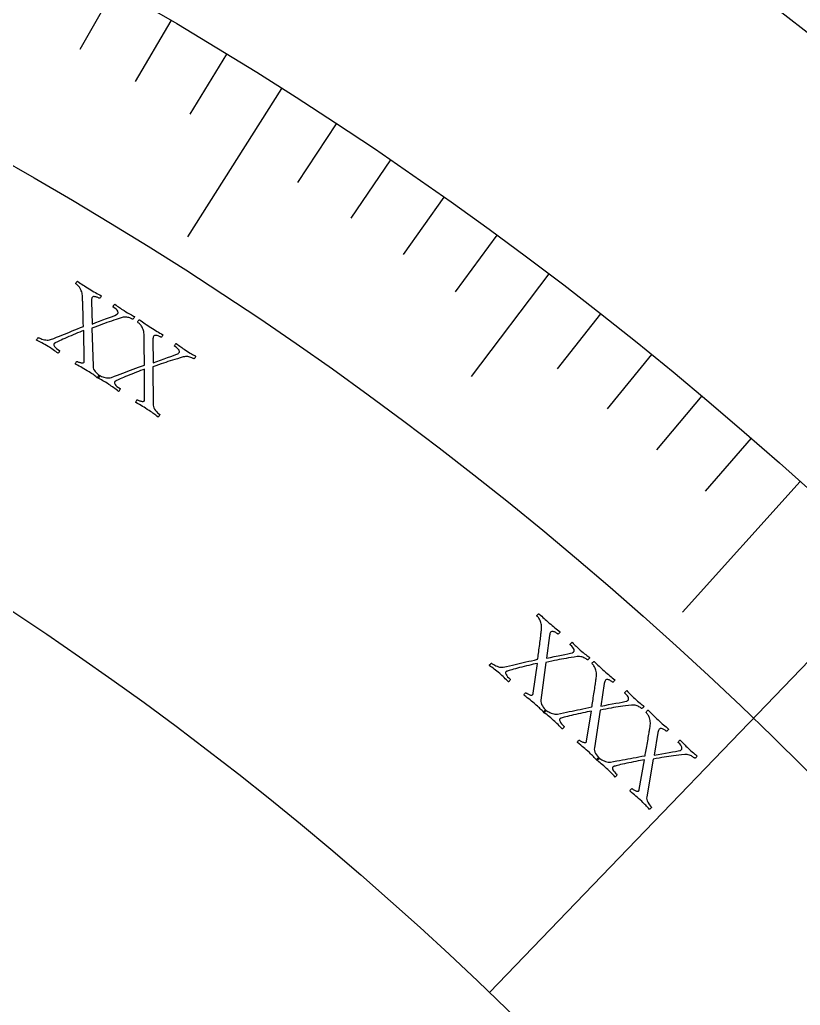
# Model space of a CAD drawing. Header units: millimetres. Extents: x -76 to 76, y -76 to 86.
# Drawn here: x 28.26 to 40.41, y 36.76 to 52.11 of the extents above; entities that cross this region are included whole.
import ezdxf

# ---------------------------------------------------------------- set-up
doc = ezdxf.new("R2010")
doc.units = ezdxf.units.MM
for name, color, linetype in [('ENGRAVE', 7, 'Continuous'), ('ENGRAVE_FINE', 8, 'Continuous'), ('TEXT', 5, 'Continuous')]:
    doc.layers.add(name, color=color, linetype=linetype)

msp = doc.modelspace()

# ---------------------------------------------------------------- linework, layer by layer
at = {"layer": 'ENGRAVE'}
for points in [[(32.3377, 51.0377), (30.8734, 48.7266)], [(36.4982, 48.1504), (35.2862, 46.5514)], [(40.4093, 44.9184), (38.5795, 42.8844)], [(41.8976, 43.5336), (35.5734, 36.9625)]]:
    msp.add_lwpolyline(points, dxfattribs=at)
for radius in [74.48, 74.48, 72.485, 68.78, 68.78, 65.854, 60.42, 60.42, 57.228, 51.3, 51.3]:
    msp.add_circle((0, 0), radius, dxfattribs=at)
at = {"layer": 'ENGRAVE_FINE'}
for points in [[(29.7341, 52.5971), (29.1956, 51.6444)], [(30.6104, 52.092), (30.0559, 51.1485)], [(31.4783, 51.5722), (30.9082, 50.6381)], [(33.1884, 50.4887), (32.5872, 49.5742)], [(34.0299, 49.9253), (33.4136, 49.021)], [(34.8623, 49.3477), (34.2308, 48.4539)], [(35.6851, 48.756), (35.0387, 47.8729)], [(37.3013, 47.5309), (36.6256, 46.67)], [(38.0942, 46.8979), (37.4042, 46.0484)], [(38.8766, 46.2513), (38.1725, 45.4135)], [(39.6484, 45.5914), (38.9303, 44.7656)]]:
    msp.add_lwpolyline(points, dxfattribs=at)
at = {"layer": 'TEXT'}
for points in [[(29.3392, 47.918), (29.3655, 47.9022), (29.3908, 47.8872), (29.4151, 47.8732), (29.4385, 47.8602), (29.4613, 47.8476), (29.4838, 47.835), (29.5061, 47.8225), (29.5281, 47.8099), (29.5272, 47.8055), (29.525, 47.7998), (29.5215, 47.7929), (29.5167, 47.7847), (29.5116, 47.7773), (29.5071, 47.7725), (29.5032, 47.7704), (29.4999, 47.7709), (29.494, 47.7742), (29.4864, 47.778), (29.4773, 47.782), (29.4666, 47.7864), (29.4551, 47.7905), (29.4435, 47.7936), (29.4318, 47.7958), (29.42, 47.797), (29.409, 47.7964), (29.3994, 47.7933), (29.3913, 47.7876), (29.3847, 47.7794), (29.3805, 47.77), (29.3777, 47.758), (29.3763, 47.7434), (29.3764, 47.7261), (29.3858, 47.3692), (29.4441, 47.3918), (29.5008, 47.4135), (29.5561, 47.4343), (29.6098, 47.4542), (29.6595, 47.4729), (29.7026, 47.4898), (29.739, 47.5051), (29.7688, 47.5187), (29.7731, 47.5211), (29.7769, 47.5238), (29.7802, 47.5268), (29.7831, 47.5301), (29.7855, 47.5331), (29.7873, 47.5355), (29.7886, 47.5373), (29.7893, 47.5383), (29.7915, 47.5443), (29.7917, 47.552), (29.7899, 47.5615), (29.7862, 47.5727), (29.7783, 47.5856), (29.764, 47.6002), (29.7433, 47.6166), (29.7162, 47.6346), (29.7153, 47.6375), (29.716, 47.6421), (29.7184, 47.6482), (29.7224, 47.656), (29.7271, 47.6639), (29.7316, 47.6703), (29.7357, 47.6752), (29.7396, 47.6787), (29.7596, 47.6643), (29.7783, 47.6507), (29.796, 47.638), (29.8125, 47.6261), (29.8289, 47.6145), (29.8463, 47.6026), (29.8647, 47.5905), (29.8841, 47.5781), (29.9111, 47.5614), (29.9361, 47.5464), (29.9591, 47.5332), (29.9802, 47.5217), (29.9993, 47.5115), (30.0167, 47.5022), (30.0323, 47.4937), (30.0462, 47.4861), (30.0453, 47.4818), (30.0435, 47.4766), (30.0408, 47.4705), (30.037, 47.4634), (30.0326, 47.4567), (30.0277, 47.4516), (30.0224, 47.4479), (30.0166, 47.4459), (30.0125, 47.4482), (30.006, 47.4514), (29.997, 47.4554), (29.9857, 47.4604), (29.9725, 47.4654), (29.9581, 47.4697), (29.9425, 47.4732), (29.9256, 47.476), (29.908, 47.4774), (29.89, 47.4769), (29.8717, 47.4744), (29.853, 47.4699), (29.8069, 47.4549), (29.7638, 47.4409), (29.7239, 47.4279), (29.6871, 47.416), (29.652, 47.4045), (29.617, 47.3926), (29.5822, 47.3803), (29.5476, 47.3676), (29.5116, 47.3541), (29.4724, 47.3392), (29.4301, 47.3229), (29.3847, 47.3053), (29.4023, 46.7114), (29.4048, 46.69), (29.4115, 46.6691), (29.4222, 46.6486), (29.437, 46.6287), (29.4538, 46.61), (29.4708, 46.5935), (29.488, 46.5793), (29.5052, 46.5672), (29.5048, 46.5625), (29.503, 46.5569), (29.4997, 46.5505), (29.495, 46.5432), (29.4901, 46.5363), (29.4861, 46.5311), (29.483, 46.5276), (29.4809, 46.5257), (29.4616, 46.5399), (29.4437, 46.5531), (29.4272, 46.5652), (29.412, 46.5764), (29.3967, 46.5874), (29.3795, 46.5992), (29.3606, 46.6117), (29.3398, 46.625), (29.3111, 46.6429), (29.284, 46.6593), (29.2587, 46.6742), (29.2351, 46.6877), (29.2114, 46.7009), (29.1857, 46.7153), (29.1581, 46.7307), (29.1285, 46.7472), (29.1282, 46.7524), (29.1296, 46.7586), (29.1326, 46.7659), (29.1372, 46.7741), (29.1423, 46.7815), (29.1468, 46.7863), (29.1507, 46.7885), (29.1539, 46.788), (29.1591, 46.7851), (29.166, 46.782), (29.1746, 46.7785), (29.1849, 46.7747), (29.1961, 46.7712), (29.2074, 46.7685), (29.2188, 46.7666), (29.2304, 46.7655), (29.2411, 46.7657), (29.2499, 46.7677), (29.2569, 46.7715), (29.2619, 46.7772), (29.2628, 46.7789), (29.2635, 46.781), (29.2642, 46.7835), (29.2647, 46.7865), (29.2651, 46.7897), (29.2652, 46.7926), (29.2651, 46.7952), (29.2647, 46.7977), (29.2561, 47.2679), (29.2262, 47.2563), (29.195, 47.2439), (29.1624, 47.2307), (29.1284, 47.2167), (29.094, 47.2023), (29.0601, 47.188), (29.0266, 47.1738), (28.9935, 47.1597), (28.9618, 47.1459), (28.9323, 47.1329), (28.905, 47.1204), (28.8798, 47.1087), (28.8576, 47.0981), (28.8393, 47.0892), (28.8247, 47.082), (28.814, 47.0766), (28.8121, 47.0754), (28.8099, 47.074), (28.8073, 47.0724), (28.8042, 47.0705), (28.8011, 47.0682), (28.7982, 47.0656), (28.7956, 47.0625), (28.7933, 47.0591), (28.7909, 47.0517), (28.7917, 47.0426), (28.7958, 47.032), (28.8032, 47.0197), (28.8149, 47.006), (28.8317, 46.991), (28.8537, 46.9746), (28.8809, 46.957), (28.8807, 46.9522), (28.8792, 46.9464), (28.8765, 46.9397), (28.8725, 46.9319), (28.8682, 46.9246), (28.8645, 46.9192), (28.8613, 46.9158), (28.8587, 46.9142), (28.8398, 46.9278), (28.8207, 46.9413), (28.8014, 46.9549), (28.7818, 46.9685), (28.7621, 46.9818), (28.7424, 46.9948), (28.7228, 47.0074), (28.7031, 47.0196), (28.6763, 47.0358), (28.6514, 47.0504), (28.6283, 47.0635), (28.607, 47.0751), (28.5865, 47.086), (28.5655, 47.0971), (28.5441, 47.1082), (28.5222, 47.1195), (28.5236, 47.1244), (28.5263, 47.1299), (28.5301, 47.136), (28.5353, 47.1427), (28.5405, 47.149), (28.5447, 47.1538), (28.5479, 47.1571), (28.55, 47.1589), (28.5547, 47.1565), (28.5627, 47.153), (28.5741, 47.1482), (28.5889, 47.1423), (28.6061, 47.1362), (28.6244, 47.1308), (28.644, 47.1262), (28.6648, 47.1224), (28.6856, 47.1202), (28.7054, 47.1205), (28.7241, 47.1234), (28.7417, 47.1288), (28.7891, 47.1471), (28.8343, 47.1647), (28.8774, 47.1816), (28.9183, 47.1978), (28.9582, 47.2137), (28.998, 47.2297), (29.0378, 47.2458), (29.0777, 47.2621), (29.1183, 47.2787), (29.1608, 47.2958), (29.205, 47.3134), (29.251, 47.3316), (29.2509, 47.3509), (29.2506, 47.3724), (29.2501, 47.3963), (29.2493, 47.4224), (29.2484, 47.45), (29.2476, 47.4781), (29.2469, 47.5068), (29.2463, 47.5361), (29.2456, 47.5652), (29.2449, 47.5934), (29.2441, 47.6206), (29.2432, 47.6468), (29.2423, 47.6714), (29.2415, 47.6937), (29.2407, 47.7136), (29.2401, 47.7312), (29.2396, 47.7456), (29.2392, 47.7559), (29.239, 47.7621), (29.2389, 47.7642), (29.2382, 47.7893), (29.2366, 47.8123), (29.234, 47.8332), (29.2304, 47.8518), (29.2257, 47.8694), (29.2196, 47.887), (29.2122, 47.9048), (29.2034, 47.9226), (29.1967, 47.9341), (29.1889, 47.9452), (29.18, 47.9559), (29.1699, 47.9661), (29.1597, 47.9754), (29.1505, 47.9832), (29.1423, 47.9895), (29.1351, 47.9943), (29.1331, 47.9969), (29.1333, 48.0014), (29.1355, 48.0076), (29.1398, 48.0155), (29.1451, 48.0233), (29.1502, 48.0292), (29.1552, 48.0333), (29.16, 48.0353), (29.1853, 48.0189), (29.2087, 48.0035), (29.2299, 47.9892), (29.2492, 47.976), (29.2686, 47.9629), (29.29, 47.9489), (29.3136, 47.9339), (29.3392, 47.918)], [(30.3009, 47.3158), (30.3268, 47.2994), (30.3518, 47.2839), (30.3759, 47.2694), (30.399, 47.2559), (30.4215, 47.2429), (30.4438, 47.2299), (30.4658, 47.2169), (30.4876, 47.2039), (30.4866, 47.1994), (30.4842, 47.1938), (30.4806, 47.187), (30.4756, 47.1789), (30.4704, 47.1716), (30.4658, 47.1669), (30.4619, 47.1648), (30.4586, 47.1654), (30.4527, 47.1689), (30.4452, 47.1728), (30.4362, 47.177), (30.4256, 47.1816), (30.4142, 47.1859), (30.4026, 47.1893), (30.391, 47.1917), (30.3792, 47.1931), (30.3682, 47.1928), (30.3585, 47.1898), (30.3503, 47.1843), (30.3436, 47.1762), (30.3392, 47.167), (30.3361, 47.155), (30.3345, 47.1404), (30.3342, 47.1231), (30.3364, 46.7661), (30.3951, 46.7875), (30.4523, 46.808), (30.5079, 46.8277), (30.5621, 46.8466), (30.6122, 46.8642), (30.6556, 46.8803), (30.6923, 46.8949), (30.7224, 46.9079), (30.7267, 46.9102), (30.7305, 46.9128), (30.7339, 46.9157), (30.7369, 46.9189), (30.7393, 46.9219), (30.7412, 46.9243), (30.7425, 46.926), (30.7432, 46.9271), (30.7455, 46.933), (30.7459, 46.9407), (30.7443, 46.9502), (30.7408, 46.9614), (30.7332, 46.9745), (30.7191, 46.9895), (30.6988, 47.0062), (30.6721, 47.0248), (30.6712, 47.0277), (30.6721, 47.0323), (30.6746, 47.0384), (30.6787, 47.0461), (30.6836, 47.0539), (30.6882, 47.0602), (30.6924, 47.065), (30.6964, 47.0684), (30.716, 47.0536), (30.7345, 47.0396), (30.7519, 47.0266), (30.7681, 47.0143), (30.7843, 47.0024), (30.8015, 46.9902), (30.8196, 46.9777), (30.8388, 46.9649), (30.8654, 46.9477), (30.8902, 46.9322), (30.9129, 46.9185), (30.9337, 46.9066), (30.9527, 46.896), (30.9699, 46.8863), (30.9853, 46.8775), (30.999, 46.8696), (30.9981, 46.8654), (30.9962, 46.8602), (30.9933, 46.8541), (30.9894, 46.8472), (30.9848, 46.8406), (30.9798, 46.8355), (30.9744, 46.832), (30.9686, 46.83), (30.9646, 46.8324), (30.9581, 46.8357), (30.9492, 46.84), (30.938, 46.8452), (30.9249, 46.8504), (30.9106, 46.855), (30.8951, 46.8588), (30.8783, 46.8619), (30.8606, 46.8637), (30.8426, 46.8636), (30.8243, 46.8615), (30.8056, 46.8574), (30.7591, 46.8433), (30.7158, 46.8301), (30.6756, 46.818), (30.6386, 46.8069), (30.6032, 46.796), (30.568, 46.7848), (30.533, 46.7732), (30.4982, 46.7613), (30.4618, 46.7484), (30.4224, 46.7343), (30.3798, 46.7189), (30.334, 46.7022), (30.3396, 46.1081), (30.3417, 46.0867), (30.3479, 46.0656), (30.3582, 46.045), (30.3726, 46.0247), (30.3891, 46.0057), (30.4058, 45.9889), (30.4226, 45.9743), (30.4396, 45.9619), (30.4391, 45.9572), (30.4372, 45.9517), (30.4338, 45.9453), (30.4289, 45.9381), (30.4238, 45.9313), (30.4197, 45.9261), (30.4166, 45.9227), (30.4145, 45.9209), (30.3955, 45.9355), (30.3778, 45.949), (30.3615, 45.9615), (30.3466, 45.9729), (30.3315, 45.9843), (30.3146, 45.9964), (30.2959, 46.0093), (30.2754, 46.023), (30.247, 46.0414), (30.2203, 46.0584), (30.1953, 46.0738), (30.172, 46.0878), (30.1485, 46.1015), (30.1231, 46.1164), (30.0958, 46.1323), (30.0665, 46.1494), (30.0664, 46.1547), (30.0679, 46.1609), (30.071, 46.168), (30.0758, 46.1762), (30.0811, 46.1835), (30.0857, 46.1882), (30.0896, 46.1903), (30.0928, 46.1897), (30.0979, 46.1867), (30.1047, 46.1834), (30.1133, 46.1798), (30.1235, 46.1758), (30.1346, 46.1721), (30.1459, 46.1691), (30.1573, 46.167), (30.1689, 46.1657), (30.1796, 46.1657), (30.1884, 46.1675), (30.1954, 46.1712), (30.2006, 46.1767), (30.2015, 46.1784), (30.2023, 46.1805), (30.203, 46.183), (30.2036, 46.186), (30.204, 46.1891), (30.2042, 46.192), (30.2041, 46.1947), (30.2038, 46.1972), (30.2047, 46.6675), (30.1746, 46.6565), (30.1431, 46.6447), (30.1102, 46.6322), (30.076, 46.6188), (30.0413, 46.6052), (30.0071, 46.5915), (29.9733, 46.578), (29.94, 46.5646), (29.908, 46.5515), (29.8782, 46.539), (29.8506, 46.5271), (29.8252, 46.5159), (29.8029, 46.5058), (29.7843, 46.4972), (29.7696, 46.4904), (29.7588, 46.4851), (29.7569, 46.484), (29.7547, 46.4826), (29.752, 46.481), (29.7489, 46.4792), (29.7457, 46.477), (29.7428, 46.4744), (29.7401, 46.4714), (29.7377, 46.468), (29.7352, 46.4607), (29.7358, 46.4516), (29.7398, 46.4409), (29.7469, 46.4285), (29.7582, 46.4145), (29.7747, 46.3992), (29.7964, 46.3824), (29.8233, 46.3642), (29.823, 46.3594), (29.8214, 46.3537), (29.8185, 46.347), (29.8144, 46.3393), (29.8099, 46.3321), (29.8061, 46.3268), (29.8028, 46.3234), (29.8002, 46.3219), (29.7816, 46.3358), (29.7628, 46.3497), (29.7437, 46.3637), (29.7244, 46.3777), (29.705, 46.3914), (29.6856, 46.4048), (29.6662, 46.4178), (29.6468, 46.4304), (29.6204, 46.4471), (29.5957, 46.4622), (29.5729, 46.4758), (29.5519, 46.4878), (29.5315, 46.4992), (29.5108, 46.5106), (29.4896, 46.5222), (29.468, 46.5339), (29.4694, 46.5388), (29.4722, 46.5442), (29.4762, 46.5502), (29.4815, 46.5569), (29.4868, 46.5631), (29.4911, 46.5678), (29.4944, 46.571), (29.4966, 46.5727), (29.5011, 46.5703), (29.5091, 46.5665), (29.5204, 46.5616), (29.5351, 46.5554), (29.5521, 46.5489), (29.5703, 46.5432), (29.5898, 46.5382), (29.6105, 46.5339), (29.6313, 46.5313), (29.6511, 46.5312), (29.6698, 46.5337), (29.6876, 46.5387), (29.7353, 46.5561), (29.7809, 46.5728), (29.8243, 46.5888), (29.8656, 46.6042), (29.9057, 46.6193), (29.9459, 46.6345), (29.986, 46.6498), (30.0262, 46.6652), (30.0672, 46.681), (30.1099, 46.6973), (30.1545, 46.714), (30.2008, 46.7313), (30.2012, 46.7505), (30.2013, 46.7721), (30.2012, 46.7959), (30.201, 46.8221), (30.2006, 46.8497), (30.2004, 46.8778), (30.2003, 46.9065), (30.2003, 46.9358), (30.2002, 46.9649), (30.2001, 46.9931), (30.1998, 47.0203), (30.1994, 47.0465), (30.199, 47.0711), (30.1986, 47.0934), (30.1983, 47.1134), (30.198, 47.131), (30.1978, 47.1454), (30.1976, 47.1557), (30.1975, 47.1619), (30.1975, 47.164), (30.1973, 47.1892), (30.1962, 47.2122), (30.194, 47.2331), (30.1908, 47.2518), (30.1865, 47.2694), (30.1807, 47.2872), (30.1736, 47.3051), (30.1652, 47.3231), (30.1588, 47.3347), (30.1512, 47.346), (30.1425, 47.3568), (30.1325, 47.3673), (30.1225, 47.3767), (30.1135, 47.3847), (30.1054, 47.3912), (30.0983, 47.3961), (30.0965, 47.3988), (30.0967, 47.4033), (30.099, 47.4094), (30.1035, 47.4172), (30.1089, 47.425), (30.1142, 47.4308), (30.1192, 47.4347), (30.1241, 47.4367), (30.1491, 47.4197), (30.1721, 47.4039), (30.1931, 47.3892), (30.2121, 47.3756), (30.2312, 47.3621), (30.2523, 47.3476), (30.2756, 47.3322), (30.3009, 47.3158)], [(36.5024, 42.7142), (36.5258, 42.6944), (36.5484, 42.6757), (36.5702, 42.6581), (36.5913, 42.6415), (36.6118, 42.6255), (36.6321, 42.6095), (36.6521, 42.5936), (36.6719, 42.5778), (36.6703, 42.5736), (36.6672, 42.5683), (36.6627, 42.562), (36.6567, 42.5547), (36.6505, 42.5482), (36.6453, 42.5442), (36.6411, 42.5426), (36.638, 42.5437), (36.6326, 42.5479), (36.6257, 42.5528), (36.6173, 42.5582), (36.6075, 42.5642), (36.5967, 42.5701), (36.5858, 42.575), (36.5746, 42.5789), (36.5631, 42.582), (36.5521, 42.5832), (36.5422, 42.5816), (36.5333, 42.5773), (36.5255, 42.5702), (36.5199, 42.5616), (36.5152, 42.5502), (36.5116, 42.5359), (36.5089, 42.5188), (36.4622, 42.1649), (36.5232, 42.178), (36.5827, 42.1905), (36.6405, 42.2024), (36.6967, 42.2137), (36.7488, 42.2243), (36.794, 42.2343), (36.8323, 42.2436), (36.8639, 42.2524), (36.8685, 42.2541), (36.8727, 42.2562), (36.8764, 42.2586), (36.8798, 42.2613), (36.8826, 42.264), (36.8848, 42.2661), (36.8863, 42.2676), (36.8872, 42.2685), (36.8903, 42.2741), (36.8917, 42.2817), (36.8915, 42.2913), (36.8895, 42.3029), (36.8837, 42.317), (36.8719, 42.3337), (36.854, 42.353), (36.8302, 42.3751), (36.8297, 42.3781), (36.8311, 42.3825), (36.8344, 42.3882), (36.8396, 42.3953), (36.8455, 42.4023), (36.8509, 42.4079), (36.8558, 42.4121), (36.8602, 42.4149), (36.8776, 42.3976), (36.894, 42.3812), (36.9094, 42.3659), (36.9238, 42.3516), (36.9382, 42.3375), (36.9536, 42.3231), (36.9698, 42.3082), (36.987, 42.293), (37.0111, 42.2722), (37.0334, 42.2535), (37.0541, 42.2368), (37.0731, 42.2221), (37.0904, 42.2091), (37.1061, 42.1971), (37.1202, 42.1863), (37.1327, 42.1766), (37.1312, 42.1725), (37.1286, 42.1676), (37.1249, 42.162), (37.1201, 42.1557), (37.1146, 42.1497), (37.109, 42.1454), (37.1032, 42.1427), (37.0972, 42.1415), (37.0935, 42.1445), (37.0875, 42.1486), (37.0793, 42.154), (37.0689, 42.1607), (37.0567, 42.1677), (37.0431, 42.1742), (37.0282, 42.1801), (37.012, 42.1855), (36.9948, 42.1897), (36.977, 42.192), (36.9585, 42.1924), (36.9394, 42.191), (36.8914, 42.1834), (36.8467, 42.1763), (36.8053, 42.1698), (36.7671, 42.1638), (36.7305, 42.1579), (36.6942, 42.1517), (36.6579, 42.145), (36.6217, 42.1379), (36.584, 42.1302), (36.5429, 42.1216), (36.4986, 42.1122), (36.451, 42.1019), (36.3751, 41.5127), (36.3742, 41.4912), (36.3775, 41.4695), (36.3849, 41.4476), (36.3963, 41.4255), (36.4101, 41.4044), (36.4243, 41.3855), (36.4389, 41.3687), (36.4541, 41.3541), (36.453, 41.3495), (36.4503, 41.3443), (36.446, 41.3385), (36.4403, 41.332), (36.4343, 41.326), (36.4295, 41.3214), (36.426, 41.3184), (36.4236, 41.3169), (36.4068, 41.334), (36.3911, 41.3498), (36.3767, 41.3644), (36.3635, 41.3778), (36.3501, 41.3911), (36.335, 41.4055), (36.3182, 41.4208), (36.2998, 41.4372), (36.2742, 41.4593), (36.2501, 41.4798), (36.2274, 41.4985), (36.2063, 41.5155), (36.1849, 41.5323), (36.1618, 41.5505), (36.1369, 41.5701), (36.1103, 41.5911), (36.1108, 41.5962), (36.1132, 41.6022), (36.1173, 41.6089), (36.1231, 41.6163), (36.1294, 41.6228), (36.1345, 41.6268), (36.1387, 41.6283), (36.1418, 41.6273), (36.1465, 41.6237), (36.1528, 41.6195), (36.1607, 41.6147), (36.1703, 41.6094), (36.1808, 41.6042), (36.1916, 41.5997), (36.2026, 41.596), (36.2139, 41.5931), (36.2245, 41.5916), (36.2335, 41.5922), (36.2409, 41.5949), (36.2468, 41.5997), (36.2479, 41.6012), (36.249, 41.6032), (36.25, 41.6056), (36.2511, 41.6085), (36.2519, 41.6115), (36.2525, 41.6144), (36.2528, 41.617), (36.2527, 41.6195), (36.3182, 42.0852), (36.2868, 42.0785), (36.254, 42.0711), (36.2197, 42.0632), (36.184, 42.0547), (36.1478, 42.0459), (36.112, 42.0371), (36.0767, 42.0284), (36.0418, 42.0196), (36.0083, 42.011), (35.9771, 42.0027), (35.9482, 41.9948), (35.9215, 41.9871), (35.8979, 41.9802), (35.8784, 41.9743), (35.8629, 41.9695), (35.8514, 41.9657), (35.8495, 41.9649), (35.847, 41.9638), (35.8442, 41.9626), (35.8409, 41.9612), (35.8374, 41.9595), (35.8342, 41.9573), (35.8311, 41.9547), (35.8282, 41.9517), (35.8247, 41.9448), (35.8241, 41.9357), (35.8265, 41.9246), (35.8319, 41.9113), (35.8412, 41.8959), (35.8555, 41.8784), (35.8747, 41.8588), (35.8988, 41.8371), (35.8978, 41.8324), (35.8954, 41.827), (35.8917, 41.8207), (35.8865, 41.8137), (35.8811, 41.8071), (35.8766, 41.8024), (35.8729, 41.7995), (35.8701, 41.7984), (35.8536, 41.8147), (35.8369, 41.8311), (35.8199, 41.8475), (35.8027, 41.864), (35.7854, 41.8803), (35.768, 41.8962), (35.7505, 41.9118), (35.733, 41.9269), (35.7091, 41.947), (35.6868, 41.9654), (35.666, 41.982), (35.6469, 41.9968), (35.6283, 42.0108), (35.6093, 42.025), (35.5899, 42.0394), (35.5701, 42.054), (35.5722, 42.0586), (35.5757, 42.0636), (35.5805, 42.069), (35.5866, 42.0748), (35.5928, 42.0802), (35.5977, 42.0843), (35.6013, 42.087), (35.6037, 42.0885), (35.6079, 42.0854), (35.6153, 42.0807), (35.6258, 42.0742), (35.6395, 42.066), (35.6555, 42.0573), (35.6728, 42.0491), (35.6914, 42.0415), (35.7113, 42.0344), (35.7315, 42.029), (35.7511, 42.0262), (35.77, 42.0261), (35.7883, 42.0286), (35.8379, 42.0393), (35.8854, 42.0496), (35.9306, 42.0595), (35.9735, 42.0691), (36.0154, 42.0785), (36.0573, 42.088), (36.0991, 42.0977), (36.141, 42.1075), (36.1838, 42.1175), (36.2284, 42.1277), (36.2748, 42.1382), (36.3231, 42.149), (36.326, 42.168), (36.3291, 42.1893), (36.3323, 42.213), (36.3357, 42.2389), (36.3391, 42.2663), (36.3428, 42.2942), (36.3466, 42.3227), (36.3506, 42.3517), (36.3545, 42.3805), (36.3582, 42.4084), (36.3617, 42.4354), (36.3649, 42.4614), (36.3679, 42.4859), (36.3706, 42.508), (36.373, 42.5278), (36.3751, 42.5453), (36.3769, 42.5596), (36.3781, 42.5699), (36.3789, 42.576), (36.3791, 42.578), (36.3824, 42.603), (36.3844, 42.626), (36.3851, 42.647), (36.3845, 42.6659), (36.3826, 42.684), (36.3794, 42.7024), (36.3748, 42.7211), (36.3689, 42.7401), (36.3642, 42.7525), (36.3582, 42.7647), (36.351, 42.7766), (36.3426, 42.7883), (36.334, 42.7991), (36.3262, 42.8082), (36.3191, 42.8157), (36.3127, 42.8216), (36.3112, 42.8245), (36.3121, 42.8289), (36.3152, 42.8346), (36.3207, 42.8418), (36.3272, 42.8487), (36.3332, 42.8538), (36.3387, 42.8569), (36.3438, 42.8582), (36.3662, 42.838), (36.3868, 42.8192), (36.4056, 42.8017), (36.4226, 42.7857), (36.4396, 42.7697), (36.4586, 42.7524), (36.4795, 42.734), (36.5024, 42.7142)], [(37.3575, 41.9684), (37.3805, 41.9481), (37.4028, 41.9289), (37.4242, 41.9108), (37.4449, 41.8939), (37.4651, 41.8774), (37.4851, 41.8611), (37.5048, 41.8448), (37.5243, 41.8286), (37.5226, 41.8243), (37.5194, 41.8191), (37.5147, 41.813), (37.5085, 41.8058), (37.5022, 41.7994), (37.4969, 41.7955), (37.4927, 41.794), (37.4896, 41.7951), (37.4843, 41.7995), (37.4776, 41.8045), (37.4693, 41.8101), (37.4596, 41.8163), (37.4489, 41.8223), (37.4381, 41.8275), (37.4269, 41.8317), (37.4156, 41.8349), (37.4046, 41.8363), (37.3946, 41.835), (37.3857, 41.8308), (37.3777, 41.8239), (37.3719, 41.8154), (37.367, 41.8041), (37.3631, 41.7899), (37.3601, 41.7729), (37.3062, 41.42), (37.3675, 41.4319), (37.4272, 41.4432), (37.4853, 41.4539), (37.5417, 41.464), (37.594, 41.4736), (37.6393, 41.4826), (37.6779, 41.4912), (37.7096, 41.4994), (37.7143, 41.501), (37.7185, 41.5029), (37.7223, 41.5053), (37.7257, 41.508), (37.7286, 41.5106), (37.7308, 41.5126), (37.7323, 41.5141), (37.7333, 41.515), (37.7365, 41.5205), (37.738, 41.528), (37.738, 41.5377), (37.7363, 41.5494), (37.7308, 41.5635), (37.7193, 41.5804), (37.7018, 41.6002), (37.6784, 41.6227), (37.678, 41.6257), (37.6795, 41.6301), (37.6829, 41.6357), (37.6883, 41.6427), (37.6943, 41.6496), (37.6998, 41.6551), (37.7048, 41.6592), (37.7092, 41.6619), (37.7263, 41.6442), (37.7424, 41.6276), (37.7575, 41.6119), (37.7716, 41.5973), (37.7857, 41.583), (37.8007, 41.5682), (37.8167, 41.553), (37.8336, 41.5374), (37.8572, 41.5162), (37.8792, 41.497), (37.8995, 41.4799), (37.9182, 41.4649), (37.9352, 41.4514), (37.9507, 41.4392), (37.9646, 41.4281), (37.9768, 41.4181), (37.9752, 41.414), (37.9725, 41.4092), (37.9687, 41.4037), (37.9638, 41.3975), (37.9582, 41.3917), (37.9525, 41.3874), (37.9467, 41.3848), (37.9406, 41.3838), (37.937, 41.3868), (37.9311, 41.3911), (37.923, 41.3967), (37.9127, 41.4035), (37.9007, 41.4108), (37.8873, 41.4175), (37.8725, 41.4238), (37.8564, 41.4295), (37.8393, 41.434), (37.8215, 41.4367), (37.803, 41.4375), (37.7839, 41.4364), (37.7358, 41.4298), (37.6909, 41.4236), (37.6493, 41.4179), (37.611, 41.4127), (37.5744, 41.4076), (37.5379, 41.402), (37.5015, 41.3961), (37.4652, 41.3898), (37.4273, 41.3828), (37.3861, 41.3751), (37.3416, 41.3666), (37.2938, 41.3572), (37.206, 40.7696), (37.2047, 40.7481), (37.2075, 40.7264), (37.2145, 40.7044), (37.2255, 40.6821), (37.2388, 40.6607), (37.2526, 40.6415), (37.2669, 40.6245), (37.2818, 40.6095), (37.2805, 40.605), (37.2778, 40.5998), (37.2734, 40.594), (37.2675, 40.5877), (37.2614, 40.5818), (37.2566, 40.5773), (37.2529, 40.5744), (37.2505, 40.573), (37.234, 40.5904), (37.2188, 40.6065), (37.2046, 40.6214), (37.1917, 40.6351), (37.1785, 40.6486), (37.1637, 40.6633), (37.1473, 40.6789), (37.1292, 40.6957), (37.1041, 40.7184), (37.0804, 40.7393), (37.0581, 40.7585), (37.0372, 40.7759), (37.0162, 40.7931), (36.9935, 40.8118), (36.969, 40.8319), (36.9428, 40.8534), (36.9435, 40.8585), (36.9459, 40.8644), (36.9502, 40.871), (36.9562, 40.8783), (36.9625, 40.8847), (36.9678, 40.8886), (36.972, 40.89), (36.975, 40.889), (36.9797, 40.8853), (36.9859, 40.8809), (36.9937, 40.876), (37.0032, 40.8705), (37.0136, 40.865), (37.0243, 40.8603), (37.0352, 40.8564), (37.0464, 40.8533), (37.057, 40.8516), (37.066, 40.852), (37.0735, 40.8546), (37.0795, 40.8592), (37.0806, 40.8607), (37.0817, 40.8627), (37.0828, 40.8651), (37.0839, 40.8679), (37.0848, 40.8709), (37.0855, 40.8738), (37.0858, 40.8764), (37.0858, 40.879), (37.1606, 41.3432), (37.1292, 41.3371), (37.0962, 41.3304), (37.0618, 41.3232), (37.0259, 41.3154), (36.9895, 41.3074), (36.9535, 41.2993), (36.918, 41.2913), (36.883, 41.2832), (36.8494, 41.2753), (36.818, 41.2676), (36.7889, 41.2603), (36.7621, 41.2531), (36.7384, 41.2467), (36.7187, 41.2412), (36.7032, 41.2367), (36.6916, 41.2332), (36.6896, 41.2324), (36.6871, 41.2314), (36.6843, 41.2302), (36.6809, 41.2289), (36.6775, 41.2272), (36.6742, 41.2251), (36.671, 41.2226), (36.6681, 41.2196), (36.6644, 41.2128), (36.6637, 41.2037), (36.6659, 41.1925), (36.671, 41.1792), (36.68, 41.1636), (36.6939, 41.1458), (36.7127, 41.1258), (36.7363, 41.1036), (36.7352, 41.099), (36.7328, 41.0936), (36.7289, 41.0874), (36.7236, 41.0804), (36.7181, 41.074), (36.7134, 41.0694), (36.7097, 41.0666), (36.7068, 41.0655), (36.6907, 41.0822), (36.6743, 41.0989), (36.6577, 41.1156), (36.6408, 41.1325), (36.6238, 41.1491), (36.6067, 41.1654), (36.5896, 41.1813), (36.5724, 41.1968), (36.5489, 41.2174), (36.527, 41.2362), (36.5066, 41.2532), (36.4877, 41.2684), (36.4694, 41.2828), (36.4507, 41.2974), (36.4316, 41.3121), (36.4121, 41.3271), (36.4143, 41.3316), (36.4179, 41.3366), (36.4228, 41.3419), (36.429, 41.3476), (36.4353, 41.3529), (36.4403, 41.3569), (36.444, 41.3595), (36.4464, 41.3609), (36.4505, 41.3578), (36.4578, 41.3529), (36.4682, 41.3462), (36.4817, 41.3377), (36.4975, 41.3287), (36.5146, 41.3201), (36.5331, 41.3121), (36.5528, 41.3047), (36.573, 41.2988), (36.5925, 41.2956), (36.6114, 41.2952), (36.6297, 41.2973), (36.6796, 41.307), (36.7272, 41.3163), (36.7726, 41.3253), (36.8158, 41.334), (36.8578, 41.3426), (36.8998, 41.3513), (36.9419, 41.3601), (36.984, 41.3691), (37.0269, 41.3782), (37.0717, 41.3875), (37.1184, 41.3971), (37.1668, 41.4069), (37.1702, 41.4258), (37.1737, 41.4471), (37.1774, 41.4707), (37.1812, 41.4965), (37.1852, 41.5238), (37.1895, 41.5517), (37.1938, 41.58), (37.1984, 41.609), (37.2029, 41.6377), (37.2072, 41.6655), (37.2112, 41.6924), (37.215, 41.7184), (37.2184, 41.7428), (37.2216, 41.7649), (37.2244, 41.7846), (37.2269, 41.8021), (37.2289, 41.8164), (37.2304, 41.8265), (37.2312, 41.8327), (37.2315, 41.8347), (37.2353, 41.8596), (37.2378, 41.8825), (37.2389, 41.9035), (37.2387, 41.9225), (37.2372, 41.9406), (37.2343, 41.9591), (37.2301, 41.9778), (37.2246, 41.9969), (37.2201, 42.0094), (37.2144, 42.0217), (37.2075, 42.0338), (37.1993, 42.0457), (37.1909, 42.0566), (37.1832, 42.0659), (37.1763, 42.0736), (37.1701, 42.0796), (37.1686, 42.0825), (37.1696, 42.0869), (37.1728, 42.0926), (37.1785, 42.0996), (37.1851, 42.1064), (37.1911, 42.1113), (37.1968, 42.1144), (37.2019, 42.1156), (37.2239, 42.0949), (37.2441, 42.0756), (37.2625, 42.0578), (37.2792, 42.0414), (37.2959, 42.0251), (37.3145, 42.0075), (37.3351, 41.9886), (37.3575, 41.9684)], [(38.1974, 41.2054), (38.22, 41.1847), (38.2418, 41.1651), (38.2629, 41.1465), (38.2833, 41.1291), (38.3032, 41.1123), (38.3228, 41.0956), (38.3422, 41.0789), (38.3613, 41.0622), (38.3595, 41.0581), (38.3562, 41.0529), (38.3514, 41.0469), (38.3451, 41.0398), (38.3387, 41.0335), (38.3333, 41.0297), (38.3291, 41.0284), (38.326, 41.0295), (38.3208, 41.034), (38.3141, 41.0391), (38.306, 41.0449), (38.2964, 41.0513), (38.2859, 41.0576), (38.2751, 41.0629), (38.2641, 41.0673), (38.2528, 41.0708), (38.2418, 41.0724), (38.2318, 41.0713), (38.2228, 41.0673), (38.2147, 41.0605), (38.2087, 41.0522), (38.2036, 41.041), (38.1994, 41.0269), (38.196, 41.0099), (38.1351, 40.6582), (38.1966, 40.6688), (38.2565, 40.6789), (38.3148, 40.6884), (38.3714, 40.6974), (38.4238, 40.7059), (38.4694, 40.7141), (38.5081, 40.7219), (38.54, 40.7294), (38.5446, 40.7309), (38.5489, 40.7328), (38.5527, 40.735), (38.5562, 40.7377), (38.5591, 40.7402), (38.5614, 40.7422), (38.563, 40.7437), (38.5639, 40.7445), (38.5672, 40.75), (38.569, 40.7575), (38.5691, 40.7671), (38.5676, 40.7788), (38.5624, 40.7931), (38.5513, 40.8102), (38.5342, 40.8303), (38.5112, 40.8533), (38.5109, 40.8564), (38.5125, 40.8607), (38.516, 40.8663), (38.5215, 40.8731), (38.5277, 40.8799), (38.5333, 40.8853), (38.5384, 40.8893), (38.5428, 40.8919), (38.5595, 40.8739), (38.5753, 40.8569), (38.5901, 40.8409), (38.6039, 40.826), (38.6177, 40.8114), (38.6324, 40.7964), (38.6481, 40.7809), (38.6647, 40.7649), (38.6879, 40.7432), (38.7094, 40.7236), (38.7294, 40.7061), (38.7478, 40.6907), (38.7646, 40.6769), (38.7798, 40.6643), (38.7934, 40.653), (38.8055, 40.6428), (38.8038, 40.6387), (38.801, 40.634), (38.7971, 40.6285), (38.7921, 40.6224), (38.7864, 40.6167), (38.7806, 40.6126), (38.7747, 40.6101), (38.7686, 40.6092), (38.765, 40.6122), (38.7592, 40.6166), (38.7513, 40.6224), (38.7411, 40.6295), (38.7292, 40.637), (38.7159, 40.644), (38.7013, 40.6505), (38.6853, 40.6566), (38.6683, 40.6614), (38.6505, 40.6645), (38.6321, 40.6656), (38.613, 40.665), (38.5647, 40.6593), (38.5197, 40.654), (38.4781, 40.6492), (38.4397, 40.6448), (38.4029, 40.6404), (38.3663, 40.6356), (38.3298, 40.6304), (38.2934, 40.6247), (38.2554, 40.6186), (38.214, 40.6117), (38.1694, 40.6041), (38.1214, 40.5957), (38.0217, 40.01), (38.02, 39.9885), (38.0224, 39.9667), (38.0289, 39.9445), (38.0394, 39.922), (38.0523, 39.9004), (38.0657, 39.8809), (38.0797, 39.8636), (38.0942, 39.8484), (38.0929, 39.8438), (38.09, 39.8387), (38.0856, 39.8331), (38.0795, 39.8268), (38.0733, 39.821), (38.0684, 39.8167), (38.0647, 39.8138), (38.0623, 39.8125), (38.0461, 39.8302), (38.0312, 39.8466), (38.0174, 39.8618), (38.0047, 39.8757), (37.9918, 39.8895), (37.9773, 39.9045), (37.9612, 39.9205), (37.9434, 39.9376), (37.9188, 39.9608), (37.8955, 39.9822), (37.8736, 40.0018), (37.8531, 40.0196), (37.8325, 40.0373), (37.8101, 40.0564), (37.7861, 40.077), (37.7603, 40.099), (37.7611, 40.1042), (37.7636, 40.11), (37.768, 40.1165), (37.7741, 40.1237), (37.7806, 40.1299), (37.786, 40.1337), (37.7902, 40.1351), (37.7932, 40.134), (37.7978, 40.1301), (37.8039, 40.1257), (37.8116, 40.1206), (37.821, 40.1149), (37.8313, 40.1092), (37.8419, 40.1043), (37.8527, 40.1002), (37.8639, 40.0969), (37.8744, 40.0949), (37.8834, 40.0952), (37.891, 40.0976), (37.897, 40.1021), (37.8982, 40.1036), (37.8994, 40.1055), (37.9005, 40.1079), (37.9017, 40.1107), (37.9026, 40.1137), (37.9033, 40.1165), (37.9037, 40.1192), (37.9038, 40.1217), (37.9879, 40.5844), (37.9564, 40.5789), (37.9233, 40.5729), (37.8887, 40.5664), (37.8527, 40.5593), (37.8161, 40.552), (37.78, 40.5446), (37.7444, 40.5373), (37.7092, 40.53), (37.6754, 40.5227), (37.6439, 40.5157), (37.6146, 40.5089), (37.5876, 40.5023), (37.5638, 40.4963), (37.5441, 40.4913), (37.5284, 40.4871), (37.5168, 40.4838), (37.5148, 40.483), (37.5123, 40.4821), (37.5094, 40.481), (37.506, 40.4797), (37.5025, 40.4782), (37.4992, 40.4761), (37.496, 40.4737), (37.493, 40.4707), (37.4892, 40.4639), (37.4883, 40.4549), (37.4902, 40.4437), (37.4951, 40.4302), (37.5038, 40.4145), (37.5173, 40.3964), (37.5357, 40.3761), (37.5589, 40.3534), (37.5577, 40.3487), (37.5551, 40.3434), (37.5511, 40.3373), (37.5457, 40.3305), (37.5401, 40.3241), (37.5353, 40.3196), (37.5315, 40.3169), (37.5286, 40.3159), (37.5128, 40.3329), (37.4968, 40.3499), (37.4805, 40.367), (37.464, 40.3842), (37.4473, 40.4011), (37.4306, 40.4178), (37.4138, 40.434), (37.3969, 40.4498), (37.3738, 40.4709), (37.3523, 40.4901), (37.3322, 40.5076), (37.3136, 40.5231), (37.2956, 40.5379), (37.2772, 40.5528), (37.2584, 40.568), (37.2392, 40.5834), (37.2415, 40.5879), (37.2452, 40.5927), (37.2502, 40.5979), (37.2566, 40.6035), (37.2629, 40.6087), (37.268, 40.6125), (37.2718, 40.6151), (37.2742, 40.6165), (37.2783, 40.6132), (37.2855, 40.6082), (37.2957, 40.6013), (37.3091, 40.5926), (37.3247, 40.5832), (37.3416, 40.5743), (37.3599, 40.566), (37.3795, 40.5581), (37.3995, 40.5518), (37.419, 40.5483), (37.4378, 40.5474), (37.4562, 40.5492), (37.5063, 40.5579), (37.5541, 40.5662), (37.5996, 40.5743), (37.643, 40.5821), (37.6852, 40.5899), (37.7274, 40.5977), (37.7696, 40.6057), (37.8118, 40.6138), (37.855, 40.622), (37.9, 40.6305), (37.9468, 40.6391), (37.9954, 40.6479), (37.9992, 40.6668), (38.0031, 40.688), (38.0073, 40.7114), (38.0116, 40.7372), (38.0162, 40.7644), (38.021, 40.7922), (38.0259, 40.8205), (38.0311, 40.8493), (38.0362, 40.8779), (38.041, 40.9057), (38.0456, 40.9325), (38.0499, 40.9584), (38.0538, 40.9827), (38.0574, 41.0047), (38.0606, 41.0244), (38.0634, 41.0418), (38.0658, 41.056), (38.0674, 41.0662), (38.0684, 41.0723), (38.0687, 41.0743), (38.073, 41.0991), (38.076, 41.122), (38.0775, 41.1429), (38.0777, 41.1619), (38.0765, 41.1801), (38.0741, 41.1986), (38.0703, 41.2174), (38.0651, 41.2366), (38.0609, 41.2492), (38.0554, 41.2616), (38.0487, 41.2739), (38.0408, 41.2859), (38.0326, 41.297), (38.0251, 41.3064), (38.0183, 41.3142), (38.0122, 41.3204), (38.0109, 41.3234), (38.0119, 41.3277), (38.0153, 41.3333), (38.0211, 41.3402), (38.0278, 41.3469), (38.034, 41.3517), (38.0396, 41.3546), (38.0448, 41.3557), (38.0664, 41.3346), (38.0862, 41.3149), (38.1043, 41.2967), (38.1206, 41.28), (38.137, 41.2634), (38.1552, 41.2454), (38.1754, 41.2261), (38.1974, 41.2054)]]:
    msp.add_lwpolyline(points, close=True, dxfattribs=at)

doc.saveas('drawing.dxf')
